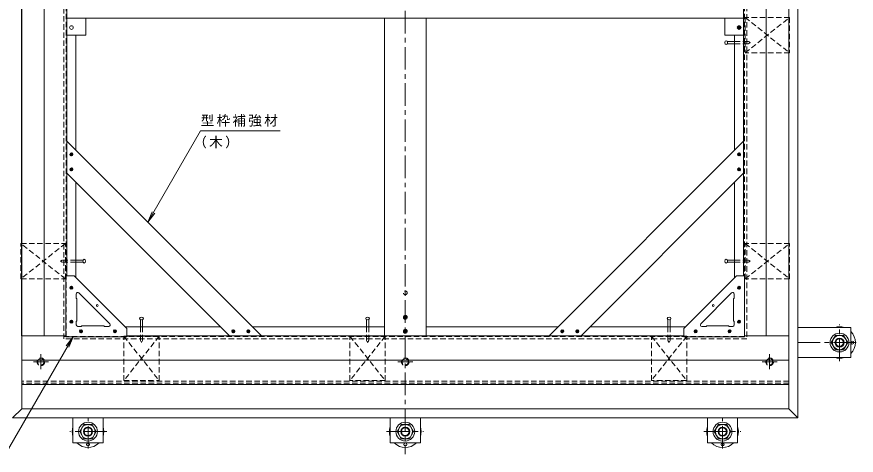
# Model space of a CAD drawing. Units: millimetres at full size, sheet at 1:6; details may follow other scales. Extents: x -2205 to 2235, y -1648 to 1656.
# Drawn here: x 107 to 1221, y -686 to -104 of the extents above; entities that cross this region are included whole.
import ezdxf

# ---------------------------------------------------------------- set-up
doc = ezdxf.new("R2010")
doc.units = ezdxf.units.MM
doc.header["$LTSCALE"] = 6
doc.linetypes.add('CHAIN1', pattern=[8, 5, -1, 1, -1])
doc.linetypes.add('DASHED1', pattern=[1.8, 1.2, -0.6])
for name, color, linetype, lineweight in [('1-0_1-0ﾚｲﾔ', 4, 'Continuous', 9), ('1-1_1-1ﾚｲﾔ', 2, 'Continuous', 9), ('1-3_1-3ﾚｲﾔ', 4, 'Continuous', 9), ('1-5_1-5ﾚｲﾔ', 7, 'Continuous', 9), ('1-6_1-6ﾚｲﾔ', 6, 'Continuous', 9), ('1-7', 5, 'Continuous', 5), ('1-8', 3, 'Continuous', 9), ('1-A', 3, 'Continuous', 9), ('1-B', 4, 'Continuous', 9), ('1-C', 4, 'Continuous', 9), ('1-D', 5, 'Continuous', 5), ('1-E', 3, 'Continuous', 9)]:
    doc.layers.add(name, color=color, linetype=linetype, lineweight=lineweight)
doc.styles.add('ＭＳ ゴシック', font='')
doc.styles.get('ＭＳ ゴシック').set_extended_font_data('MS Gothic')

msp = doc.modelspace()

# ---------------------------------------------------------------- linework, layer by layer
at = {"layer": '1-0_1-0ﾚｲﾔ'}
for centre in [(1215.581, -536.71), (201.38, -671.91), (622.38, -671.91), (1043.38, -671.91)]:
    msp.add_circle(centre, 2, dxfattribs=at)
for centre, start, end in [((1198.581, -536.71), 72.24721, 107.75279), ((1198.581, -536.71), 315.5852, 44.4148), ((1198.581, -536.71), 252.24721, 287.75279), ((201.38, -654.91), 162.24721, 197.75279), ((201.38, -654.91), 342.24721, 17.75279), ((622.38, -654.91), 162.24721, 197.75279), ((622.38, -654.91), 342.24721, 17.75279), ((1043.38, -654.91), 162.24721, 197.75279), ((1043.38, -654.91), 342.24721, 17.75279), ((201.38, -654.91), 225.5852, 314.4148), ((622.38, -654.91), 225.5852, 314.4148), ((1043.38, -654.91), 225.5852, 314.4148)]:
    msp.add_arc(centre, 21, start, end, dxfattribs=at)
at = {"layer": '1-1_1-1ﾚｲﾔ', "color": 6, "linetype": 'CHAIN1'}
msp.add_line((622.38, 527.489), (622.38, -684.91), dxfattribs=at)
at = {"layer": '1-3_1-3ﾚｲﾔ', "color": 2}
for p, q in [((1143.38, -636.71), (1143.38, 479.29)), ((113.38, -624.71), (113.38, 467.29)), ((1131.381, -624.71), (1131.381, 467.29)), ((101.38, -636.71), (113.38, -624.71)), ((1131.381, -624.71), (113.38, -624.71)), ((1143.38, -636.71), (1131.381, -624.71)), ((1143.38, -636.71), (101.38, -636.71))]:
    msp.add_line(p, q, dxfattribs=at)
at = {"layer": '1-3_1-3ﾚｲﾔ', "color": 2, "linetype": 'DASHED1'}
for p, q in [((169.18, -531.91), (169.18, 374.49)), ((172.38, -528.71), (172.38, 371.29)), ((1072.38, -528.71), (1072.38, 371.29)), ((1075.58, 374.49), (1075.58, -531.91)), ((169.18, -528.71), (1075.58, -528.71)), ((1075.58, -531.91), (169.18, -531.91)), ((1131.381, -590.71), (113.38, -590.71))]:
    msp.add_line(p, q, dxfattribs=at)
at = {"layer": '1-5_1-5ﾚｲﾔ'}
for p, q in [((280.728, -376.869), (350.587, -255.87)), ((350.587, -255.87), (456.575, -255.87)), ((280.728, -376.869), (286.468, -363.011)), ((280.728, -376.869), (289.859, -364.969)), ((181.624, -529.01), (90.875, -686.191)), ((181.624, -529.01), (172.493, -540.91)), ((181.624, -529.01), (175.884, -542.868))]:
    msp.add_line(p, q, dxfattribs=at)
at = {"layer": '1-6_1-6ﾚｲﾔ'}
for p, q in [((113.34, -527.71), (113.34, 370.29)), ((143.38, -527.71), (143.38, 370.29)), ((1101.381, -527.71), (1101.381, 370.29)), ((1131.421, -527.71), (1131.421, 370.29)), ((173.379, -448.21), (173.379, 290.789)), ((1071.381, -448.21), (1071.381, 290.789)), ((113.34, -527.71), (172.08, -527.71)), ((113.38, -560.043), (113.38, -527.71)), ((991.881, -527.71), (252.88, -527.71)), ((1131.421, -527.71), (1072.681, -527.71)), ((113.38, -592.377), (113.38, -560.043)), ((1131.381, -560.043), (113.38, -560.043)), ((113.38, -624.71), (113.38, -592.377)), ((1131.381, -592.377), (113.38, -592.377)), ((1131.381, -624.71), (113.38, -624.71))]:
    msp.add_line(p, q, dxfattribs=at)
msp.add_lwpolyline([(1131.381, -527.71), (1131.381, -560.043), (1131.381, -592.377), (1131.381, -624.71)], dxfattribs=at)
at = {"layer": '1-7', "linetype": 'CHAIN1'}
for p, q in [((138.88, -552.309), (138.88, -572.111)), ((1105.88, -552.309), (1105.88, -572.111)), ((128.979, -562.21), (148.781, -562.21)), ((632.281, -562.21), (612.479, -562.21)), ((1115.781, -562.21), (1095.98, -562.21))]:
    msp.add_line(p, q, dxfattribs=at)
at = {"layer": '1-7', "linetype": 'DASHED1'}
for centre, radius in [((138.88, -562.21), 5), ((138.88, -562.21), 4.188), ((622.38, -562.21), 5), ((622.38, -562.21), 4.188), ((1105.88, -562.21), 5), ((1105.88, -562.21), 4.188)]:
    msp.add_circle(centre, radius, dxfattribs=at)
at = {"layer": '1-8'}
for p, q in [((1065.182, -121.202), (1062.888, -118.908)), ((1062.971, -118.044), (1064.715, -116.3)), ((1063.064, -119.649), (1066.32, -116.393)), ((1066.58, -120.904), (1063.187, -117.51)), ((1063.78, -120.63), (1067.301, -117.109)), ((1067.465, -120.091), (1064, -116.626)), ((1064.937, -121.17), (1067.841, -118.266)), ((1067.879, -118.808), (1065.283, -116.212)), ((1049.718, -137.19), (1059.381, -137.19)), ((1049.718, -140.23), (1059.381, -140.23)), ((195.043, -427.19), (185.38, -427.19)), ((195.043, -430.23), (185.38, -430.23)), ((1049.718, -427.19), (1059.381, -427.19)), ((1049.718, -430.23), (1059.381, -430.23)), ((619.971, -502.544), (621.715, -500.8)), ((620.063, -504.149), (623.319, -500.893)), ((624.464, -504.59), (620.999, -501.126)), ((624.878, -503.308), (622.283, -500.712)), ((270.86, -506.048), (270.86, -515.71)), ((273.9, -506.048), (273.9, -515.71)), ((570.86, -506.048), (570.86, -515.71)), ((573.9, -506.048), (573.9, -515.71)), ((622.181, -505.702), (619.888, -503.408)), ((623.58, -505.403), (620.187, -502.01)), ((620.779, -505.13), (624.301, -501.609)), ((621.936, -505.67), (624.841, -502.766)), ((970.86, -506.048), (970.86, -515.71)), ((973.9, -506.048), (973.9, -515.71)), ((622.181, -524.202), (619.888, -521.908)), ((619.971, -521.044), (621.715, -519.3)), ((620.063, -522.649), (623.319, -519.393)), ((623.58, -523.903), (620.187, -520.51)), ((620.779, -523.63), (624.301, -520.109)), ((624.464, -523.091), (620.999, -519.626)), ((621.936, -524.17), (624.841, -521.266)), ((624.878, -521.808), (622.283, -519.212))]:
    msp.add_line(p, q, dxfattribs=at)
at = {"layer": '1-8', "linetype": 'DASHED1'}
for p, q in [((1059.381, -137.19), (1077.737, -137.19)), ((1059.381, -140.23), (1077.737, -140.23)), ((1077.737, -137.19), (1080.091, -138.71)), ((1077.737, -140.23), (1080.091, -138.71)), ((167.024, -430.23), (164.67, -428.71)), ((185.38, -430.23), (167.024, -430.23)), ((1059.381, -427.19), (1077.737, -427.19)), ((1059.381, -430.23), (1077.737, -430.23)), ((1077.737, -427.19), (1080.091, -428.71)), ((1077.737, -430.23), (1080.091, -428.71)), ((270.86, -515.71), (270.86, -534.067)), ((570.86, -515.71), (570.86, -534.067)), ((573.9, -515.71), (573.9, -534.067)), ((970.86, -515.71), (970.86, -534.067)), ((973.9, -515.71), (973.9, -534.067)), ((270.86, -534.067), (272.38, -536.421)), ((570.86, -534.067), (572.38, -536.421)), ((573.9, -534.067), (572.38, -536.421)), ((970.86, -534.067), (972.38, -536.421)), ((973.9, -534.067), (972.38, -536.421))]:
    msp.add_line(p, q, dxfattribs=at)
for points in [[(185.38, -427.19), (167.024, -427.19), (164.67, -428.71)], [(273.9, -515.71), (273.9, -534.067), (272.38, -536.421)]]:
    msp.add_lwpolyline(points, dxfattribs=at)
at = {"layer": '1-8'}
for centre in [(179.38, -118.71), (1065.381, -118.71), (622.38, -503.21), (622.38, -521.71)]:
    msp.add_circle(centre, 2.5, dxfattribs=at)
for centre, major_axis in [((1048.293, -138.71), (0, 2.525)), ((196.468, -428.71), (0, 2.525)), ((1048.293, -428.71), (0, 2.525)), ((272.38, -504.622), (2.525, 0)), ((572.38, -504.622), (2.525, 0)), ((972.38, -504.622), (-2.525, 0))]:
    msp.add_ellipse(centre, major_axis=major_axis, ratio=0.707058, dxfattribs=at)
at = {"layer": '1-A', "linetype": 'DASHED1'}
for p, q in [((1132.38, -105.21), (1073.381, -105.21)), ((1073.381, -105.21), (1132.38, -152.21)), ((1073.381, -105.21), (1073.381, -152.21)), ((1132.38, -152.21), (1073.381, -152.21)), ((112.38, -452.21), (112.38, -405.21)), ((171.38, -452.21), (112.38, -405.21)), ((112.38, -405.21), (171.38, -405.21)), ((1132.38, -405.21), (1073.381, -405.21)), ((1073.381, -405.21), (1132.38, -452.21)), ((1073.381, -452.21), (1073.381, -405.21)), ((1132.38, -452.21), (1132.38, -405.21)), ((112.38, -452.21), (171.38, -452.21)), ((248.88, -528.21), (295.88, -528.21)), ((295.88, -528.21), (248.88, -587.209)), ((248.88, -528.21), (295.88, -587.209)), ((248.88, -587.209), (248.88, -528.21)), ((295.88, -587.209), (295.88, -528.21)), ((548.88, -587.209), (548.88, -528.21)), ((595.88, -528.21), (548.88, -528.21)), ((595.88, -528.21), (548.88, -587.209)), ((595.88, -587.209), (595.88, -528.21)), ((948.88, -587.209), (948.88, -528.21)), ((995.88, -528.21), (948.88, -528.21)), ((995.88, -528.21), (948.88, -587.209)), ((995.88, -587.209), (995.88, -528.21)), ((248.88, -587.209), (295.88, -587.209))]:
    msp.add_line(p, q, dxfattribs=at)
at = {"layer": '1-A'}
for p, q in [((172.08, -448.21), (183.08, -448.21)), ((172.08, -529.01), (172.08, -448.21)), ((183.08, -448.21), (252.88, -518.01)), ((1072.681, -529.01), (1072.681, -448.21)), ((185.88, -472.223), (185.88, -478.21)), ((186.68, -478.21), (185.88, -478.21)), ((186.68, -508.21), (186.68, -478.21)), ((230.281, -511.795), (189.294, -470.809)), ((1014.48, -511.795), (1055.466, -470.809)), ((1058.081, -478.21), (1058.881, -478.21)), ((1058.081, -508.21), (1058.081, -478.21)), ((1058.881, -472.223), (1058.881, -478.21)), ((185.88, -513.21), (185.88, -508.21)), ((186.68, -508.21), (185.88, -508.21)), ((1058.081, -508.21), (1058.881, -508.21)), ((1058.881, -513.21), (1058.881, -508.21)), ((187.88, -515.21), (192.88, -515.21)), ((192.88, -514.409), (222.88, -514.409)), ((192.88, -514.409), (192.88, -515.21)), ((222.88, -514.409), (222.88, -515.21)), ((228.867, -515.21), (222.88, -515.21)), ((252.88, -529.01), (252.88, -518.01)), ((1015.894, -515.21), (1021.881, -515.21)), ((1021.881, -514.409), (1021.881, -515.21)), ((1051.881, -514.409), (1021.881, -514.409)), ((1051.881, -514.409), (1051.881, -515.21)), ((1056.881, -515.21), (1051.881, -515.21)), ((172.08, -529.01), (252.88, -529.01))]:
    msp.add_line(p, q, dxfattribs=at)
at = {"layer": '1-A', "linetype": 'DASHED1'}
for points in [[(1073.381, -152.21), (1132.38, -105.21), (1132.38, -152.21)], [(171.38, -452.21), (171.38, -405.21), (112.38, -452.21)], [(1132.38, -452.21), (1073.381, -452.21), (1132.38, -405.21)], [(548.88, -528.21), (595.88, -587.209), (548.88, -587.209)], [(948.88, -528.21), (995.88, -587.209), (948.88, -587.209)]]:
    msp.add_lwpolyline(points, dxfattribs=at)
at = {"layer": '1-A'}
for points in [[(1072.681, -448.21), (1061.681, -448.21), (991.881, -518.01)], [(1072.681, -529.01), (991.881, -529.01), (991.881, -518.01)]]:
    msp.add_lwpolyline(points, dxfattribs=at)
for centre in [(213.684, -487.406), (1031.077, -487.406)]:
    msp.add_circle(centre, 1.25, dxfattribs=at)
for centre, start, end in [((187.88, -472.223), 45.00075, 180), ((1056.881, -472.223), 0, 134.99925), ((228.867, -513.21), 270, 44.99925), ((1015.894, -513.21), 135.00075, 270), ((187.88, -513.21), 180, 270), ((1056.881, -513.21), 270, 0)]:
    msp.add_arc(centre, 2, start, end, dxfattribs=at)
at = {"layer": '1-B'}
for p, q in [((173.38, 290.789), (173.38, -448.21)), ((1071.381, -448.21), (1071.381, 290.789)), ((185.38, -128.71), (185.38, -281.617)), ((1059.381, -281.617), (1059.381, -128.71)), ((185.38, -450.51), (185.38, -324.043)), ((1059.381, -450.51), (1059.381, -324.043)), ((250.58, -515.71), (377.047, -515.71)), ((419.473, -515.71), (594.88, -515.71)), ((649.88, -515.71), (825.288, -515.71)), ((994.181, -515.71), (867.714, -515.71)), ((252.88, -527.71), (991.881, -527.71))]:
    msp.add_line(p, q, dxfattribs=at)
at = {"layer": '1-B', "color": 5, "lineweight": 5}
for p, q in [((173.38, -51.21), (173.38, -106.21)), ((1071.381, -51.21), (1071.381, -106.21)), ((173.38, -106.21), (1071.381, -106.21))]:
    msp.add_line(p, q, dxfattribs=at)
at = {"layer": '1-B', "color": 3}
for p, q in [((594.88, -106.21), (594.88, -527.701)), ((649.88, -106.21), (649.88, -527.71)), ((594.88, -527.701), (649.88, -527.701))]:
    msp.add_line(p, q, dxfattribs=at)
at = {"layer": '1-B', "color": 6}
for p, q in [((431.473, -527.71), (173.379, -269.616)), ((173.379, -312.043), (173.379, -269.617)), ((813.287, -527.71), (1071.381, -269.616)), ((1071.381, -312.043), (1071.381, -269.617)), ((389.047, -527.71), (173.379, -312.043)), ((855.714, -527.71), (1071.381, -312.043)), ((431.473, -527.71), (389.047, -527.71)), ((813.287, -527.71), (855.714, -527.71))]:
    msp.add_line(p, q, dxfattribs=at)
at = {"layer": '1-B', "linetype": 'DASHED1'}
msp.add_circle((622.38, -470.71), 2.5, dxfattribs=at)
at = {"layer": '1-C'}
for p, q in [((177.379, -286.914), (179.363, -284.93)), ((177.558, -286.103), (180.206, -288.751)), ((177.598, -287.839), (178.47, -288.712)), ((177.814, -288.176), (180.625, -285.365)), ((178.361, -285.209), (181.101, -287.948)), ((178.833, -288.854), (181.303, -286.384)), ((179.831, -284.982), (181.327, -286.478)), ((1064.929, -284.982), (1063.433, -286.478)), ((1065.928, -288.854), (1063.458, -286.384)), ((1066.399, -285.209), (1063.66, -287.948)), ((1066.946, -288.176), (1064.136, -285.365)), ((1067.202, -286.103), (1064.554, -288.751)), ((1067.381, -286.914), (1065.398, -284.93)), ((1067.163, -287.839), (1066.29, -288.712)), ((177.379, -306.914), (179.363, -304.93)), ((177.558, -306.103), (180.206, -308.751)), ((177.598, -307.839), (178.47, -308.712)), ((177.814, -308.176), (180.625, -305.365)), ((178.361, -305.209), (181.101, -307.948)), ((178.833, -308.854), (181.303, -306.384)), ((179.831, -304.982), (181.327, -306.478)), ((1064.929, -304.982), (1063.433, -306.478)), ((1065.928, -308.854), (1063.458, -306.384)), ((1066.399, -305.209), (1063.66, -307.948)), ((1066.946, -308.176), (1064.136, -305.365)), ((1067.202, -306.103), (1064.554, -308.751)), ((1067.381, -306.914), (1065.398, -304.93)), ((1067.163, -307.839), (1066.29, -308.712)), ((177.456, -463.463), (179.926, -465.934)), ((180.207, -462.189), (177.559, -464.837)), ((178.471, -462.228), (177.598, -463.101)), ((178.134, -462.445), (180.945, -465.255)), ((181.101, -462.992), (178.362, -465.732)), ((179.396, -462.01), (181.38, -463.993)), ((181.328, -464.462), (179.832, -465.958)), ((1065.364, -462.01), (1063.381, -463.993)), ((1063.433, -464.462), (1064.928, -465.958)), ((1063.66, -462.992), (1066.399, -465.732)), ((1066.626, -462.445), (1063.816, -465.255)), ((1064.553, -462.189), (1067.202, -464.837)), ((1067.305, -463.463), (1064.835, -465.934)), ((1066.29, -462.228), (1067.163, -463.101)), ((177.456, -508.463), (179.926, -510.933)), ((180.207, -507.189), (177.559, -509.837)), ((178.471, -507.228), (177.598, -508.101)), ((178.134, -507.445), (180.945, -510.255)), ((181.101, -507.992), (178.362, -510.731)), ((179.396, -507.01), (181.38, -508.993)), ((181.328, -509.462), (179.832, -510.958)), ((1065.364, -507.01), (1063.381, -508.993)), ((1063.433, -509.462), (1064.928, -510.958)), ((1063.66, -507.992), (1066.399, -510.731)), ((1066.626, -507.445), (1063.816, -510.255)), ((1064.553, -507.189), (1067.202, -509.837)), ((1067.305, -508.463), (1064.835, -510.933)), ((1066.29, -507.228), (1067.163, -508.101)), ((190.156, -521.164), (192.626, -523.634)), ((192.907, -519.889), (190.259, -522.537)), ((191.171, -519.928), (190.298, -520.801)), ((190.835, -520.145), (193.645, -522.955)), ((193.802, -520.692), (191.062, -523.431)), ((192.097, -519.71), (194.08, -521.693)), ((194.028, -522.162), (192.532, -523.658)), ((235.156, -521.164), (237.626, -523.634)), ((237.907, -519.889), (235.259, -522.537)), ((236.171, -519.928), (235.298, -520.801)), ((235.834, -520.145), (238.644, -522.955)), ((238.801, -520.692), (236.062, -523.431)), ((237.097, -519.71), (239.08, -521.693)), ((239.028, -522.162), (237.532, -523.658)), ((392.16, -521.726), (394.143, -523.71)), ((392.339, -522.538), (394.987, -519.889)), ((392.378, -520.801), (393.251, -519.928)), ((392.595, -520.464), (395.405, -523.275)), ((393.142, -523.431), (395.881, -520.692)), ((393.613, -519.786), (396.084, -522.256)), ((394.612, -523.658), (396.108, -522.162)), ((412.16, -521.726), (414.143, -523.71)), ((412.339, -522.538), (414.987, -519.889)), ((412.378, -520.801), (413.251, -519.928)), ((412.595, -520.464), (415.405, -523.275)), ((413.142, -523.431), (415.881, -520.692)), ((413.613, -519.786), (416.084, -522.256)), ((414.612, -523.658), (416.108, -522.162)), ((830.149, -523.658), (828.653, -522.162)), ((831.147, -519.786), (828.677, -522.256)), ((831.619, -523.431), (828.88, -520.692)), ((832.166, -520.464), (829.356, -523.275)), ((832.422, -522.538), (829.774, -519.889)), ((832.601, -521.726), (830.618, -523.71)), ((832.383, -520.801), (831.51, -519.928)), ((850.149, -523.658), (848.653, -522.162)), ((851.147, -519.786), (848.677, -522.256)), ((851.619, -523.431), (848.88, -520.692)), ((852.166, -520.464), (849.356, -523.275)), ((852.422, -522.538), (849.774, -519.889)), ((852.601, -521.726), (850.618, -523.71)), ((852.383, -520.801), (851.51, -519.928)), ((1007.664, -519.71), (1005.681, -521.693)), ((1005.733, -522.162), (1007.229, -523.658)), ((1005.959, -520.692), (1008.699, -523.431)), ((1008.927, -520.145), (1006.116, -522.955)), ((1006.854, -519.889), (1009.502, -522.537)), ((1009.605, -521.164), (1007.134, -523.634)), ((1008.59, -519.928), (1009.463, -520.801)), ((1052.664, -519.71), (1050.681, -521.693)), ((1050.733, -522.162), (1052.229, -523.658)), ((1050.959, -520.692), (1053.699, -523.431)), ((1053.926, -520.145), (1051.116, -522.955)), ((1051.854, -519.889), (1054.502, -522.537)), ((1054.604, -521.164), (1052.134, -523.634)), ((1053.59, -519.928), (1054.463, -520.801))]:
    msp.add_line(p, q, dxfattribs=at)
for centre in [(179.379, -286.93), (1065.381, -286.93), (179.379, -306.93), (1065.381, -306.93), (179.38, -464.01), (1065.381, -464.01), (179.38, -509.01), (1065.381, -509.01), (192.08, -521.71), (237.08, -521.71), (394.16, -521.71), (414.16, -521.71), (830.601, -521.71), (850.601, -521.71), (1007.681, -521.71), (1052.681, -521.71)]:
    msp.add_circle(centre, 2, dxfattribs=at)
at = {"layer": '1-D', "color": 7, "lineweight": 9}
for p, q in [((198.38, -128.71), (198.38, -106.21)), ((1046.381, -128.71), (1046.381, -106.21)), ((185.38, -128.71), (173.38, -128.71)), ((198.38, -128.71), (185.38, -128.71)), ((1046.381, -128.71), (1071.381, -128.71))]:
    msp.add_line(p, q, dxfattribs=at)
at = {"layer": '1-D'}
for p, q in [((1187.611, -536.71), (1193.096, -527.21)), ((1193.096, -527.21), (1204.066, -527.21)), ((1204.066, -527.21), (1209.55, -536.71)), ((1193.096, -546.21), (1187.611, -536.71)), ((1209.55, -536.71), (1204.066, -546.21)), ((1204.066, -546.21), (1193.096, -546.21)), ((611.411, -654.91), (616.896, -645.41)), ((616.896, -645.41), (627.865, -645.41)), ((627.865, -645.41), (633.35, -654.91)), ((1032.411, -654.91), (1037.896, -645.41)), ((1037.896, -645.41), (1048.865, -645.41)), ((1048.865, -645.41), (1054.35, -654.91)), ((616.896, -664.41), (611.411, -654.91)), ((633.35, -654.91), (627.865, -664.41)), ((1037.896, -664.41), (1032.411, -654.91)), ((1054.35, -654.91), (1048.865, -664.41)), ((627.865, -664.41), (616.896, -664.41)), ((1048.865, -664.41), (1037.896, -664.41))]:
    msp.add_line(p, q, dxfattribs=at)
at = {"layer": '1-D', "color": 7, "linetype": 'DASHED1', "lineweight": 9}
msp.add_line((1131.381, -587.71), (113.38, -587.71), dxfattribs=at)
at = {"layer": '1-D'}
msp.add_lwpolyline([(195.896, -664.41), (190.411, -654.91), (195.896, -645.41), (206.865, -645.41), (212.35, -654.91), (206.865, -664.41)], close=True, dxfattribs=at)
for centre, radius in [((1198.581, -536.71), 12.5), ((1198.581, -536.71), 9.5), ((1198.581, -536.71), 6), ((1198.581, -536.71), 5.053), ((201.38, -654.91), 12.5), ((201.38, -654.91), 9.5), ((622.38, -654.91), 12.5), ((622.38, -654.91), 9.5), ((1043.38, -654.91), 12.5), ((1043.38, -654.91), 9.5), ((201.38, -654.91), 6), ((201.38, -654.91), 5.053), ((622.38, -654.91), 6), ((622.38, -654.91), 5.053), ((1043.38, -654.91), 6), ((1043.38, -654.91), 5.053)]:
    msp.add_circle(centre, radius, dxfattribs=at)
at = {"layer": '1-E'}
for p, q in [((1143.381, -516.71), (1213.581, -516.71)), ((1213.581, -556.71), (1213.581, -516.71)), ((1143.381, -556.71), (1213.581, -556.71)), ((181.38, -636.71), (181.38, -669.91)), ((221.38, -636.71), (221.38, -669.91)), ((602.38, -636.71), (602.38, -669.91)), ((642.38, -636.71), (642.38, -669.91)), ((1023.38, -636.71), (1023.38, -669.91)), ((1063.38, -636.71), (1063.38, -669.91)), ((221.38, -669.91), (181.38, -669.91)), ((602.38, -669.91), (642.38, -669.91)), ((1023.38, -669.91), (1063.38, -669.91))]:
    msp.add_line(p, q, dxfattribs=at)
at = {"layer": '1-E', "linetype": 'CHAIN1'}
for p, q in [((1198.581, -561.55), (1198.581, -512.663)), ((1220.739, -536.71), (1143.381, -536.71)), ((201.38, -677.068), (201.38, -636.91)), ((1043.38, -677.068), (1043.38, -636.91)), ((226.22, -654.91), (177.333, -654.91)), ((597.541, -654.91), (646.427, -654.91)), ((1018.54, -654.91), (1067.427, -654.91))]:
    msp.add_line(p, q, dxfattribs=at)

# ---------------------------------------------------------------- texts
at = {"layer": '1-5_1-5ﾚｲﾔ', "char_height": 13.2, "attachment_point": 7, "style": 'ＭＳ ゴシック'}
for s, insert in [('\\T1.17;型枠補強材', (350.877, -250.248)), ('\\T1.17;（木）', (341.158, -279.155))]:
    msp.add_mtext(s, dxfattribs=dict(at, insert=insert))

doc.saveas('drawing.dxf')
